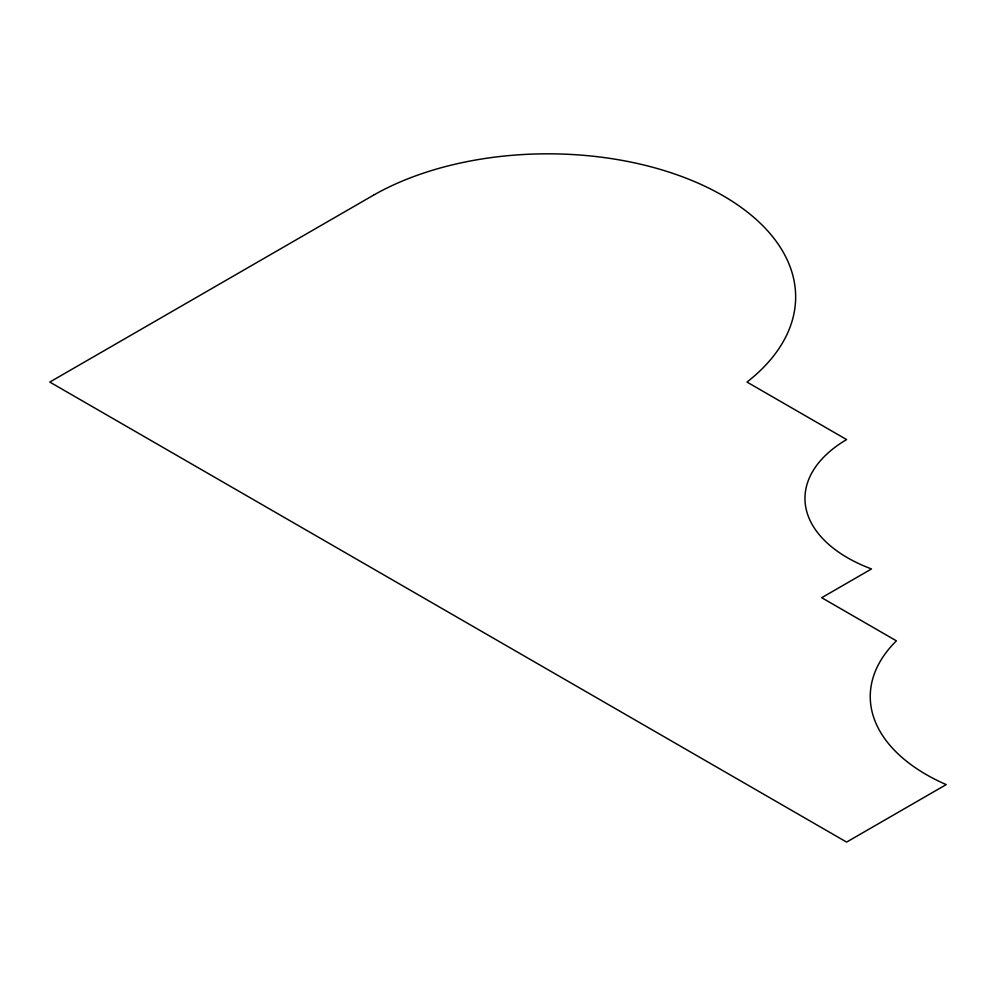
<?xml version="1.0" encoding="UTF-8"?>
<svg xmlns="http://www.w3.org/2000/svg" width="996" height="996" viewBox="0 0 996 996"><rect width="100%" height="100%" fill="white"/><g stroke="black" fill="none" stroke-linecap="round" stroke-linejoin="round"><path stroke-width="1.49" d="M373.5 195.179L49.8 382.066L846.6 842.093L946.2 784.599A191.108 110.332 0 0 1 896.4 640.839L821.7 597.712L871.5 568.953A145.491 84 0 0 1 846.6 439.572L747 382.066A247.855 143.1 0 0 0 710.123 188.779A247.855 143.1 0 0 0 373.5 195.179"/></g></svg>
